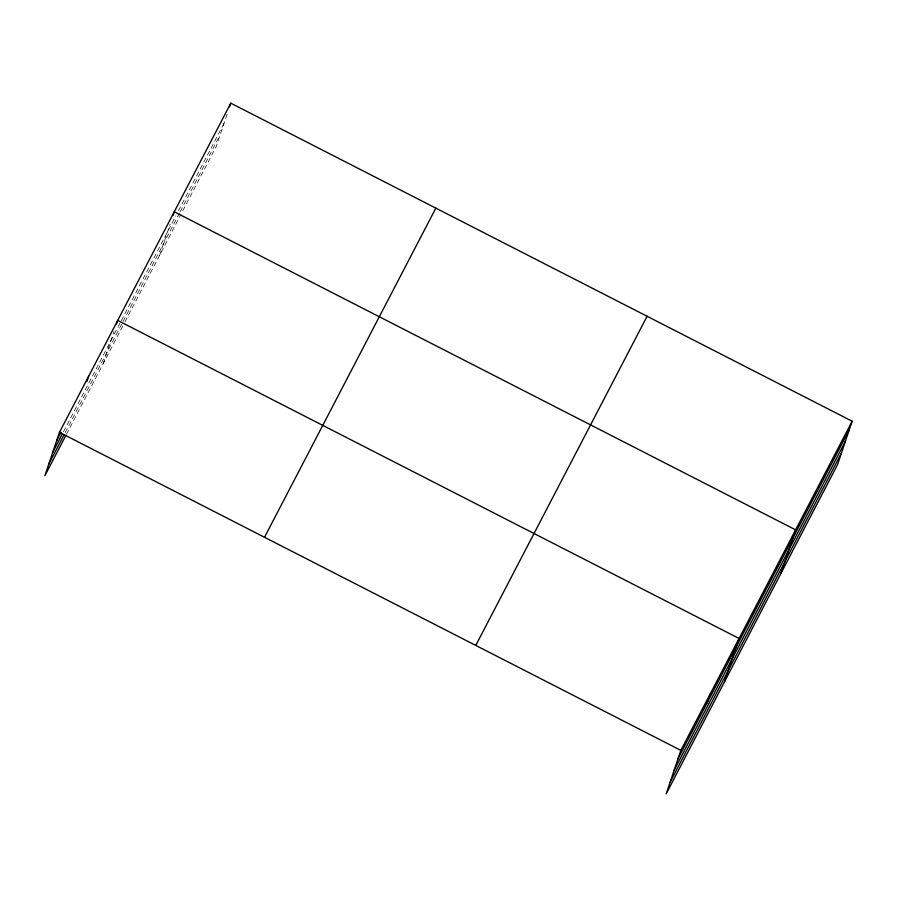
<?xml version="1.0" encoding="UTF-8"?>
<svg xmlns="http://www.w3.org/2000/svg" width="897" height="897" viewBox="0 0 897 897"><rect width="100%" height="100%" fill="white"/><g stroke="black" fill="none" stroke-linecap="round" stroke-linejoin="round"><path stroke-width="0.67" stroke-dasharray="4.49 3.36" d="M103.099 363.868L113.997 331.486M159.644 255.241L170.105 224.149M227.076 114.255L216.177 146.626L181.486 213.273M63.496 431.692L120.613 321.945M121.263 320.711L175.868 215.796M178.436 210.851L224.059 123.214M65.189 432.623L122.396 322.707M123.046 321.474L179.579 212.858M180.219 211.625L220.057 135.099M66.378 434.417L124.302 323.133M124.941 321.9L180.846 214.518"/><path stroke-width="1.35" d="M852.15 421.231L680.823 750.374L666.202 793.823L837.529 464.68L852.15 421.231L230.798 103.177L59.471 432.32L44.85 475.769L65.75 435.628M86.964 381.236L88.601 376.37M116.498 324.064L117.72 320.42L739.072 638.462L724.451 681.911M173.031 215.448L174.265 211.793L795.617 529.847L780.995 573.295M229.576 106.821L230.798 103.177M707.083 702.934L709.953 694.424M56.612 440.842L61.041 432.32M52.732 452.368L62.229 434.126M48.73 464.242L63.922 435.056M264.514 537.281L435.841 208.138M475.78 645.414L647.107 316.271M677.953 758.884L849.28 429.741M674.073 770.411L845.4 441.268M670.081 782.296L841.408 453.142M59.471 432.32L680.823 750.374"/></g></svg>
